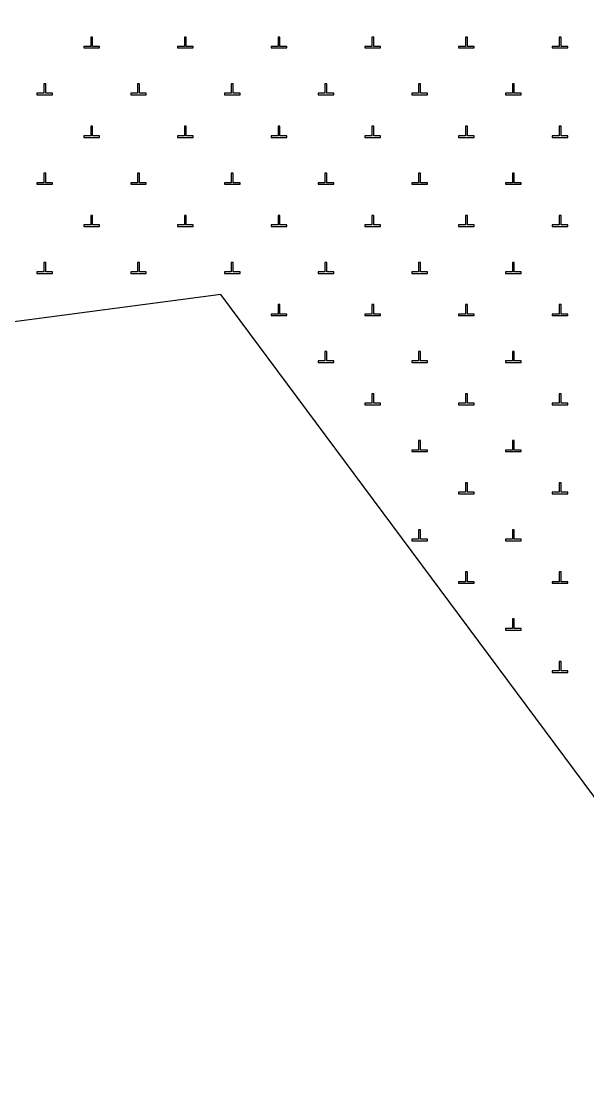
# Model space of a CAD drawing. Extents: x 550890 to 551618, y 1839259 to 1840146.
# Drawn here: x 551418.14 to 551436.27, y 1839971.05 to 1840005.28 of the extents above; entities that cross this region are included whole.
import ezdxf

# ---------------------------------------------------------------- set-up
doc = ezdxf.new("R2010")
doc.units = 0
doc.layers.add('Level 10', color=7, linetype='Continuous')
doc.layers.add('Level 19', color=7, linetype='Continuous')

msp = doc.modelspace()

# ---------------------------------------------------------------- linework, layer by layer
at = {"layer": 'Level 10'}
msp.add_lwpolyline([(551419.93, 1839941.82), (551449.31, 1839963.25), (551424.53, 1839996.55), (551383.5, 1839991.13), (551380.09, 1840000), (551364.14, 1840041.48), (551375.37, 1840077.11), (551380.41, 1840102.63)], dxfattribs=at)
at = {"layer": 'Level 19'}
for p, q in [((551420.42, 1840004.78), (551420.36, 1840004.78)), ((551420.36, 1840004.78), (551420.36, 1840004.48)), ((551420.42, 1840004.48), (551420.42, 1840004.78)), ((551423.42, 1840004.78), (551423.36, 1840004.78)), ((551423.36, 1840004.78), (551423.36, 1840004.48)), ((551423.42, 1840004.48), (551423.42, 1840004.78)), ((551426.42, 1840004.78), (551426.36, 1840004.78)), ((551426.36, 1840004.78), (551426.36, 1840004.48)), ((551426.42, 1840004.48), (551426.42, 1840004.78)), ((551429.42, 1840004.78), (551429.36, 1840004.78)), ((551429.36, 1840004.78), (551429.36, 1840004.48)), ((551429.42, 1840004.48), (551429.42, 1840004.78)), ((551432.42, 1840004.78), (551432.36, 1840004.78)), ((551432.36, 1840004.78), (551432.36, 1840004.48)), ((551432.42, 1840004.48), (551432.42, 1840004.78)), ((551435.42, 1840004.78), (551435.36, 1840004.78)), ((551435.36, 1840004.78), (551435.36, 1840004.48)), ((551435.42, 1840004.48), (551435.42, 1840004.78)), ((551420.36, 1840004.48), (551420.14, 1840004.48)), ((551420.14, 1840004.48), (551420.14, 1840004.43)), ((551420.14, 1840004.43), (551420.64, 1840004.43)), ((551420.64, 1840004.48), (551420.42, 1840004.48)), ((551420.64, 1840004.43), (551420.64, 1840004.48)), ((551423.36, 1840004.48), (551423.14, 1840004.48)), ((551423.14, 1840004.48), (551423.14, 1840004.43)), ((551423.14, 1840004.43), (551423.64, 1840004.43)), ((551423.64, 1840004.48), (551423.42, 1840004.48)), ((551423.64, 1840004.43), (551423.64, 1840004.48)), ((551426.36, 1840004.48), (551426.14, 1840004.48)), ((551426.14, 1840004.48), (551426.14, 1840004.43)), ((551426.14, 1840004.43), (551426.64, 1840004.43)), ((551426.64, 1840004.48), (551426.42, 1840004.48)), ((551426.64, 1840004.43), (551426.64, 1840004.48)), ((551429.36, 1840004.48), (551429.14, 1840004.48)), ((551429.14, 1840004.48), (551429.14, 1840004.43)), ((551429.14, 1840004.43), (551429.64, 1840004.43)), ((551429.64, 1840004.48), (551429.42, 1840004.48)), ((551429.64, 1840004.43), (551429.64, 1840004.48)), ((551432.36, 1840004.48), (551432.14, 1840004.48)), ((551432.14, 1840004.48), (551432.14, 1840004.43)), ((551432.14, 1840004.43), (551432.64, 1840004.43)), ((551432.64, 1840004.48), (551432.42, 1840004.48)), ((551432.64, 1840004.43), (551432.64, 1840004.48)), ((551435.36, 1840004.48), (551435.14, 1840004.48)), ((551435.14, 1840004.48), (551435.14, 1840004.43)), ((551435.14, 1840004.43), (551435.64, 1840004.43)), ((551435.64, 1840004.48), (551435.42, 1840004.48)), ((551435.64, 1840004.43), (551435.64, 1840004.48)), ((551418.92, 1840003.28), (551418.86, 1840003.28)), ((551418.86, 1840003.28), (551418.86, 1840002.98)), ((551418.92, 1840002.98), (551418.92, 1840003.28)), ((551421.92, 1840003.28), (551421.86, 1840003.28)), ((551421.86, 1840003.28), (551421.86, 1840002.98)), ((551421.92, 1840002.98), (551421.92, 1840003.28)), ((551424.92, 1840003.28), (551424.86, 1840003.28)), ((551424.86, 1840003.28), (551424.86, 1840002.98)), ((551424.92, 1840002.98), (551424.92, 1840003.28)), ((551427.92, 1840003.28), (551427.86, 1840003.28)), ((551427.86, 1840003.28), (551427.86, 1840002.98)), ((551427.92, 1840002.98), (551427.92, 1840003.28)), ((551430.92, 1840003.28), (551430.86, 1840003.28)), ((551430.86, 1840003.28), (551430.86, 1840002.98)), ((551430.92, 1840002.98), (551430.92, 1840003.28)), ((551433.92, 1840003.28), (551433.86, 1840003.28)), ((551433.86, 1840003.28), (551433.86, 1840002.98)), ((551433.92, 1840002.98), (551433.92, 1840003.28)), ((551418.86, 1840002.98), (551418.64, 1840002.98)), ((551418.64, 1840002.98), (551418.64, 1840002.93)), ((551418.64, 1840002.93), (551419.14, 1840002.93)), ((551419.14, 1840002.98), (551418.92, 1840002.98)), ((551419.14, 1840002.93), (551419.14, 1840002.98)), ((551421.86, 1840002.98), (551421.64, 1840002.98)), ((551421.64, 1840002.98), (551421.64, 1840002.93)), ((551421.64, 1840002.93), (551422.14, 1840002.93)), ((551422.14, 1840002.98), (551421.92, 1840002.98)), ((551422.14, 1840002.93), (551422.14, 1840002.98)), ((551424.86, 1840002.98), (551424.64, 1840002.98)), ((551424.64, 1840002.98), (551424.64, 1840002.93)), ((551424.64, 1840002.93), (551425.14, 1840002.93)), ((551425.14, 1840002.98), (551424.92, 1840002.98)), ((551425.14, 1840002.93), (551425.14, 1840002.98)), ((551427.86, 1840002.98), (551427.64, 1840002.98)), ((551427.64, 1840002.98), (551427.64, 1840002.93)), ((551427.64, 1840002.93), (551428.14, 1840002.93)), ((551428.14, 1840002.98), (551427.92, 1840002.98)), ((551428.14, 1840002.93), (551428.14, 1840002.98)), ((551430.86, 1840002.98), (551430.64, 1840002.98)), ((551430.64, 1840002.98), (551430.64, 1840002.93)), ((551430.64, 1840002.93), (551431.14, 1840002.93)), ((551431.14, 1840002.98), (551430.92, 1840002.98)), ((551431.14, 1840002.93), (551431.14, 1840002.98)), ((551433.86, 1840002.98), (551433.64, 1840002.98)), ((551433.64, 1840002.98), (551433.64, 1840002.93)), ((551433.64, 1840002.93), (551434.14, 1840002.93)), ((551434.14, 1840002.98), (551433.92, 1840002.98)), ((551434.14, 1840002.93), (551434.14, 1840002.98)), ((551420.42, 1840001.93), (551420.36, 1840001.93)), ((551420.36, 1840001.93), (551420.36, 1840001.62)), ((551420.42, 1840001.62), (551420.42, 1840001.93)), ((551423.42, 1840001.93), (551423.36, 1840001.93)), ((551423.36, 1840001.93), (551423.36, 1840001.62)), ((551423.42, 1840001.62), (551423.42, 1840001.93)), ((551426.42, 1840001.93), (551426.36, 1840001.93)), ((551426.36, 1840001.93), (551426.36, 1840001.62)), ((551426.42, 1840001.62), (551426.42, 1840001.93)), ((551429.42, 1840001.93), (551429.36, 1840001.93)), ((551429.36, 1840001.93), (551429.36, 1840001.62)), ((551429.42, 1840001.62), (551429.42, 1840001.93)), ((551432.42, 1840001.93), (551432.36, 1840001.93)), ((551432.36, 1840001.93), (551432.36, 1840001.62)), ((551432.42, 1840001.62), (551432.42, 1840001.93)), ((551435.42, 1840001.93), (551435.36, 1840001.93)), ((551435.36, 1840001.93), (551435.36, 1840001.62)), ((551435.42, 1840001.62), (551435.42, 1840001.93)), ((551420.36, 1840001.62), (551420.14, 1840001.62)), ((551420.14, 1840001.62), (551420.14, 1840001.57)), ((551420.14, 1840001.57), (551420.64, 1840001.57)), ((551420.64, 1840001.62), (551420.42, 1840001.62)), ((551420.64, 1840001.57), (551420.64, 1840001.62)), ((551423.36, 1840001.62), (551423.14, 1840001.62)), ((551423.14, 1840001.62), (551423.14, 1840001.57)), ((551423.14, 1840001.57), (551423.64, 1840001.57)), ((551423.64, 1840001.62), (551423.42, 1840001.62)), ((551423.64, 1840001.57), (551423.64, 1840001.62)), ((551426.36, 1840001.62), (551426.14, 1840001.62)), ((551426.14, 1840001.62), (551426.14, 1840001.57)), ((551426.14, 1840001.57), (551426.64, 1840001.57)), ((551426.64, 1840001.62), (551426.42, 1840001.62)), ((551426.64, 1840001.57), (551426.64, 1840001.62)), ((551429.36, 1840001.62), (551429.14, 1840001.62)), ((551429.14, 1840001.62), (551429.14, 1840001.57)), ((551429.14, 1840001.57), (551429.64, 1840001.57)), ((551429.64, 1840001.62), (551429.42, 1840001.62)), ((551429.64, 1840001.57), (551429.64, 1840001.62)), ((551432.36, 1840001.62), (551432.14, 1840001.62)), ((551432.14, 1840001.62), (551432.14, 1840001.57)), ((551432.14, 1840001.57), (551432.64, 1840001.57)), ((551432.64, 1840001.62), (551432.42, 1840001.62)), ((551432.64, 1840001.57), (551432.64, 1840001.62)), ((551435.36, 1840001.62), (551435.14, 1840001.62)), ((551435.14, 1840001.62), (551435.14, 1840001.57)), ((551435.14, 1840001.57), (551435.64, 1840001.57)), ((551435.64, 1840001.62), (551435.42, 1840001.62)), ((551435.64, 1840001.57), (551435.64, 1840001.62)), ((551418.86, 1840000.12), (551418.64, 1840000.12)), ((551418.64, 1840000.12), (551418.64, 1840000.07)), ((551418.92, 1840000.43), (551418.86, 1840000.43)), ((551418.86, 1840000.43), (551418.86, 1840000.12)), ((551418.92, 1840000.12), (551418.92, 1840000.43)), ((551419.14, 1840000.12), (551418.92, 1840000.12)), ((551419.14, 1840000.07), (551419.14, 1840000.12)), ((551421.86, 1840000.12), (551421.64, 1840000.12)), ((551421.64, 1840000.12), (551421.64, 1840000.07)), ((551421.92, 1840000.43), (551421.86, 1840000.43)), ((551421.86, 1840000.43), (551421.86, 1840000.12)), ((551421.92, 1840000.12), (551421.92, 1840000.43)), ((551422.14, 1840000.12), (551421.92, 1840000.12)), ((551422.14, 1840000.07), (551422.14, 1840000.12)), ((551424.86, 1840000.12), (551424.64, 1840000.12)), ((551424.64, 1840000.12), (551424.64, 1840000.07)), ((551424.92, 1840000.43), (551424.86, 1840000.43)), ((551424.86, 1840000.43), (551424.86, 1840000.12)), ((551424.92, 1840000.12), (551424.92, 1840000.43)), ((551425.14, 1840000.12), (551424.92, 1840000.12)), ((551425.14, 1840000.07), (551425.14, 1840000.12)), ((551427.86, 1840000.12), (551427.64, 1840000.12)), ((551427.64, 1840000.12), (551427.64, 1840000.07)), ((551427.92, 1840000.43), (551427.86, 1840000.43)), ((551427.86, 1840000.43), (551427.86, 1840000.12)), ((551427.92, 1840000.12), (551427.92, 1840000.43)), ((551428.14, 1840000.12), (551427.92, 1840000.12)), ((551428.14, 1840000.07), (551428.14, 1840000.12)), ((551430.86, 1840000.12), (551430.64, 1840000.12)), ((551430.64, 1840000.12), (551430.64, 1840000.07)), ((551430.92, 1840000.43), (551430.86, 1840000.43)), ((551430.86, 1840000.43), (551430.86, 1840000.12)), ((551430.92, 1840000.12), (551430.92, 1840000.43)), ((551431.14, 1840000.12), (551430.92, 1840000.12)), ((551431.14, 1840000.07), (551431.14, 1840000.12)), ((551433.86, 1840000.12), (551433.64, 1840000.12)), ((551433.64, 1840000.12), (551433.64, 1840000.07)), ((551433.92, 1840000.43), (551433.86, 1840000.43)), ((551433.86, 1840000.43), (551433.86, 1840000.12)), ((551433.92, 1840000.12), (551433.92, 1840000.43)), ((551434.14, 1840000.12), (551433.92, 1840000.12)), ((551434.14, 1840000.07), (551434.14, 1840000.12)), ((551418.64, 1840000.07), (551419.14, 1840000.07)), ((551421.64, 1840000.07), (551422.14, 1840000.07)), ((551424.64, 1840000.07), (551425.14, 1840000.07)), ((551427.64, 1840000.07), (551428.14, 1840000.07)), ((551430.64, 1840000.07), (551431.14, 1840000.07)), ((551433.64, 1840000.07), (551434.14, 1840000.07)), ((551420.36, 1839998.77), (551420.14, 1839998.77)), ((551420.14, 1839998.77), (551420.14, 1839998.72)), ((551420.42, 1839999.07), (551420.36, 1839999.07)), ((551420.36, 1839999.07), (551420.36, 1839998.77)), ((551420.42, 1839998.77), (551420.42, 1839999.07)), ((551420.64, 1839998.77), (551420.42, 1839998.77)), ((551420.64, 1839998.72), (551420.64, 1839998.77)), ((551423.36, 1839998.77), (551423.14, 1839998.77)), ((551423.14, 1839998.77), (551423.14, 1839998.72)), ((551423.42, 1839999.07), (551423.36, 1839999.07)), ((551423.36, 1839999.07), (551423.36, 1839998.77)), ((551423.42, 1839998.77), (551423.42, 1839999.07)), ((551423.64, 1839998.77), (551423.42, 1839998.77)), ((551423.64, 1839998.72), (551423.64, 1839998.77)), ((551426.36, 1839998.77), (551426.14, 1839998.77)), ((551426.14, 1839998.77), (551426.14, 1839998.72)), ((551426.42, 1839999.07), (551426.36, 1839999.07)), ((551426.36, 1839999.07), (551426.36, 1839998.77)), ((551426.42, 1839998.77), (551426.42, 1839999.07)), ((551426.64, 1839998.77), (551426.42, 1839998.77)), ((551426.64, 1839998.72), (551426.64, 1839998.77)), ((551429.36, 1839998.77), (551429.14, 1839998.77)), ((551429.14, 1839998.77), (551429.14, 1839998.72)), ((551429.42, 1839999.07), (551429.36, 1839999.07)), ((551429.36, 1839999.07), (551429.36, 1839998.77)), ((551429.42, 1839998.77), (551429.42, 1839999.07)), ((551429.64, 1839998.77), (551429.42, 1839998.77)), ((551429.64, 1839998.72), (551429.64, 1839998.77)), ((551432.36, 1839998.77), (551432.14, 1839998.77)), ((551432.14, 1839998.77), (551432.14, 1839998.72)), ((551432.42, 1839999.07), (551432.36, 1839999.07)), ((551432.36, 1839999.07), (551432.36, 1839998.77)), ((551432.42, 1839998.77), (551432.42, 1839999.07)), ((551432.64, 1839998.77), (551432.42, 1839998.77)), ((551432.64, 1839998.72), (551432.64, 1839998.77)), ((551435.36, 1839998.77), (551435.14, 1839998.77)), ((551435.14, 1839998.77), (551435.14, 1839998.72)), ((551435.42, 1839999.07), (551435.36, 1839999.07)), ((551435.36, 1839999.07), (551435.36, 1839998.77)), ((551435.42, 1839998.77), (551435.42, 1839999.07)), ((551435.64, 1839998.77), (551435.42, 1839998.77)), ((551435.64, 1839998.72), (551435.64, 1839998.77)), ((551420.14, 1839998.72), (551420.64, 1839998.72)), ((551423.14, 1839998.72), (551423.64, 1839998.72)), ((551426.14, 1839998.72), (551426.64, 1839998.72)), ((551429.14, 1839998.72), (551429.64, 1839998.72)), ((551432.14, 1839998.72), (551432.64, 1839998.72)), ((551435.14, 1839998.72), (551435.64, 1839998.72)), ((551418.92, 1839997.57), (551418.86, 1839997.57)), ((551418.86, 1839997.57), (551418.86, 1839997.27)), ((551418.92, 1839997.27), (551418.92, 1839997.57)), ((551421.92, 1839997.57), (551421.86, 1839997.57)), ((551421.86, 1839997.57), (551421.86, 1839997.27)), ((551421.92, 1839997.27), (551421.92, 1839997.57)), ((551424.92, 1839997.57), (551424.86, 1839997.57)), ((551424.86, 1839997.57), (551424.86, 1839997.27)), ((551424.92, 1839997.27), (551424.92, 1839997.57)), ((551427.92, 1839997.57), (551427.86, 1839997.57)), ((551427.86, 1839997.57), (551427.86, 1839997.27)), ((551427.92, 1839997.27), (551427.92, 1839997.57)), ((551430.92, 1839997.57), (551430.86, 1839997.57)), ((551430.86, 1839997.57), (551430.86, 1839997.27)), ((551430.92, 1839997.27), (551430.92, 1839997.57)), ((551433.92, 1839997.57), (551433.86, 1839997.57)), ((551433.86, 1839997.57), (551433.86, 1839997.27)), ((551433.92, 1839997.27), (551433.92, 1839997.57)), ((551418.86, 1839997.27), (551418.64, 1839997.27)), ((551418.64, 1839997.27), (551418.64, 1839997.22)), ((551418.64, 1839997.22), (551419.14, 1839997.22)), ((551419.14, 1839997.27), (551418.92, 1839997.27)), ((551419.14, 1839997.22), (551419.14, 1839997.27)), ((551421.86, 1839997.27), (551421.64, 1839997.27)), ((551421.64, 1839997.27), (551421.64, 1839997.22)), ((551421.64, 1839997.22), (551422.14, 1839997.22)), ((551422.14, 1839997.27), (551421.92, 1839997.27)), ((551422.14, 1839997.22), (551422.14, 1839997.27)), ((551424.86, 1839997.27), (551424.64, 1839997.27)), ((551424.64, 1839997.27), (551424.64, 1839997.22)), ((551424.64, 1839997.22), (551425.14, 1839997.22)), ((551425.14, 1839997.27), (551424.92, 1839997.27)), ((551425.14, 1839997.22), (551425.14, 1839997.27)), ((551427.86, 1839997.27), (551427.64, 1839997.27)), ((551427.64, 1839997.27), (551427.64, 1839997.22)), ((551427.64, 1839997.22), (551428.14, 1839997.22)), ((551428.14, 1839997.27), (551427.92, 1839997.27)), ((551428.14, 1839997.22), (551428.14, 1839997.27)), ((551430.86, 1839997.27), (551430.64, 1839997.27)), ((551430.64, 1839997.27), (551430.64, 1839997.22)), ((551430.64, 1839997.22), (551431.14, 1839997.22)), ((551431.14, 1839997.27), (551430.92, 1839997.27)), ((551431.14, 1839997.22), (551431.14, 1839997.27)), ((551433.86, 1839997.27), (551433.64, 1839997.27)), ((551433.64, 1839997.27), (551433.64, 1839997.22)), ((551433.64, 1839997.22), (551434.14, 1839997.22)), ((551434.14, 1839997.27), (551433.92, 1839997.27)), ((551434.14, 1839997.22), (551434.14, 1839997.27)), ((551426.42, 1839996.22), (551426.36, 1839996.22)), ((551426.36, 1839996.22), (551426.36, 1839995.92)), ((551426.42, 1839995.92), (551426.42, 1839996.22)), ((551429.42, 1839996.22), (551429.36, 1839996.22)), ((551429.36, 1839996.22), (551429.36, 1839995.92)), ((551429.42, 1839995.92), (551429.42, 1839996.22)), ((551432.42, 1839996.22), (551432.36, 1839996.22)), ((551432.36, 1839996.22), (551432.36, 1839995.92)), ((551432.42, 1839995.92), (551432.42, 1839996.22)), ((551435.42, 1839996.22), (551435.36, 1839996.22)), ((551435.36, 1839996.22), (551435.36, 1839995.92)), ((551435.42, 1839995.92), (551435.42, 1839996.22)), ((551426.36, 1839995.92), (551426.14, 1839995.92)), ((551426.14, 1839995.92), (551426.14, 1839995.87)), ((551426.14, 1839995.87), (551426.64, 1839995.87)), ((551426.64, 1839995.92), (551426.42, 1839995.92)), ((551426.64, 1839995.87), (551426.64, 1839995.92)), ((551429.36, 1839995.92), (551429.14, 1839995.92)), ((551429.14, 1839995.92), (551429.14, 1839995.87)), ((551429.14, 1839995.87), (551429.64, 1839995.87)), ((551429.64, 1839995.92), (551429.42, 1839995.92)), ((551429.64, 1839995.87), (551429.64, 1839995.92)), ((551432.36, 1839995.92), (551432.14, 1839995.92)), ((551432.14, 1839995.92), (551432.14, 1839995.87)), ((551432.14, 1839995.87), (551432.64, 1839995.87)), ((551432.64, 1839995.92), (551432.42, 1839995.92)), ((551432.64, 1839995.87), (551432.64, 1839995.92)), ((551435.36, 1839995.92), (551435.14, 1839995.92)), ((551435.14, 1839995.92), (551435.14, 1839995.87)), ((551435.14, 1839995.87), (551435.64, 1839995.87)), ((551435.64, 1839995.92), (551435.42, 1839995.92)), ((551435.64, 1839995.87), (551435.64, 1839995.92)), ((551427.92, 1839994.72), (551427.86, 1839994.72)), ((551427.86, 1839994.72), (551427.86, 1839994.42)), ((551427.92, 1839994.42), (551427.92, 1839994.72)), ((551430.92, 1839994.72), (551430.86, 1839994.72)), ((551430.86, 1839994.72), (551430.86, 1839994.42)), ((551430.92, 1839994.42), (551430.92, 1839994.72)), ((551433.92, 1839994.72), (551433.86, 1839994.72)), ((551433.86, 1839994.72), (551433.86, 1839994.42)), ((551433.92, 1839994.42), (551433.92, 1839994.72)), ((551427.86, 1839994.42), (551427.64, 1839994.42)), ((551427.64, 1839994.42), (551427.64, 1839994.37)), ((551427.64, 1839994.37), (551428.14, 1839994.37)), ((551428.14, 1839994.42), (551427.92, 1839994.42)), ((551428.14, 1839994.37), (551428.14, 1839994.42)), ((551430.86, 1839994.42), (551430.64, 1839994.42)), ((551430.64, 1839994.42), (551430.64, 1839994.37)), ((551430.64, 1839994.37), (551431.14, 1839994.37)), ((551431.14, 1839994.42), (551430.92, 1839994.42)), ((551431.14, 1839994.37), (551431.14, 1839994.42)), ((551433.86, 1839994.42), (551433.64, 1839994.42)), ((551433.64, 1839994.42), (551433.64, 1839994.37)), ((551433.64, 1839994.37), (551434.14, 1839994.37)), ((551434.14, 1839994.42), (551433.92, 1839994.42)), ((551434.14, 1839994.37), (551434.14, 1839994.42)), ((551429.42, 1839993.37), (551429.36, 1839993.37)), ((551429.36, 1839993.37), (551429.36, 1839993.07)), ((551429.42, 1839993.07), (551429.42, 1839993.37)), ((551432.42, 1839993.37), (551432.36, 1839993.37)), ((551432.36, 1839993.37), (551432.36, 1839993.07)), ((551432.42, 1839993.07), (551432.42, 1839993.37)), ((551435.42, 1839993.37), (551435.36, 1839993.37)), ((551435.36, 1839993.37), (551435.36, 1839993.07)), ((551435.42, 1839993.07), (551435.42, 1839993.37)), ((551429.36, 1839993.07), (551429.14, 1839993.07)), ((551429.14, 1839993.07), (551429.14, 1839993.02)), ((551429.14, 1839993.02), (551429.64, 1839993.02)), ((551429.64, 1839993.07), (551429.42, 1839993.07)), ((551429.64, 1839993.02), (551429.64, 1839993.07)), ((551432.36, 1839993.07), (551432.14, 1839993.07)), ((551432.14, 1839993.07), (551432.14, 1839993.02)), ((551432.14, 1839993.02), (551432.64, 1839993.02)), ((551432.64, 1839993.07), (551432.42, 1839993.07)), ((551432.64, 1839993.02), (551432.64, 1839993.07)), ((551435.36, 1839993.07), (551435.14, 1839993.07)), ((551435.14, 1839993.07), (551435.14, 1839993.02)), ((551435.14, 1839993.02), (551435.64, 1839993.02)), ((551435.64, 1839993.07), (551435.42, 1839993.07)), ((551435.64, 1839993.02), (551435.64, 1839993.07)), ((551430.86, 1839991.57), (551430.64, 1839991.57)), ((551430.64, 1839991.57), (551430.64, 1839991.52)), ((551430.92, 1839991.87), (551430.86, 1839991.87)), ((551430.86, 1839991.87), (551430.86, 1839991.57)), ((551430.92, 1839991.57), (551430.92, 1839991.87)), ((551431.14, 1839991.57), (551430.92, 1839991.57)), ((551431.14, 1839991.52), (551431.14, 1839991.57)), ((551433.86, 1839991.57), (551433.64, 1839991.57)), ((551433.64, 1839991.57), (551433.64, 1839991.52)), ((551433.92, 1839991.87), (551433.86, 1839991.87)), ((551433.86, 1839991.87), (551433.86, 1839991.57)), ((551433.92, 1839991.57), (551433.92, 1839991.87)), ((551434.14, 1839991.57), (551433.92, 1839991.57)), ((551434.14, 1839991.52), (551434.14, 1839991.57)), ((551430.64, 1839991.52), (551431.14, 1839991.52)), ((551433.64, 1839991.52), (551434.14, 1839991.52)), ((551432.36, 1839990.22), (551432.14, 1839990.22)), ((551432.14, 1839990.22), (551432.14, 1839990.17)), ((551432.42, 1839990.52), (551432.36, 1839990.52)), ((551432.36, 1839990.52), (551432.36, 1839990.22)), ((551432.42, 1839990.22), (551432.42, 1839990.52)), ((551432.64, 1839990.22), (551432.42, 1839990.22)), ((551432.64, 1839990.17), (551432.64, 1839990.22)), ((551435.36, 1839990.22), (551435.14, 1839990.22)), ((551435.14, 1839990.22), (551435.14, 1839990.17)), ((551435.42, 1839990.52), (551435.36, 1839990.52)), ((551435.36, 1839990.52), (551435.36, 1839990.22)), ((551435.42, 1839990.22), (551435.42, 1839990.52)), ((551435.64, 1839990.22), (551435.42, 1839990.22)), ((551435.64, 1839990.17), (551435.64, 1839990.22)), ((551432.14, 1839990.17), (551432.64, 1839990.17)), ((551435.14, 1839990.17), (551435.64, 1839990.17)), ((551430.92, 1839989.02), (551430.86, 1839989.02)), ((551430.86, 1839989.02), (551430.86, 1839988.72)), ((551430.92, 1839988.72), (551430.92, 1839989.02)), ((551433.92, 1839989.02), (551433.86, 1839989.02)), ((551433.86, 1839989.02), (551433.86, 1839988.72)), ((551433.92, 1839988.72), (551433.92, 1839989.02)), ((551430.86, 1839988.72), (551430.64, 1839988.72)), ((551430.64, 1839988.72), (551430.64, 1839988.67)), ((551430.64, 1839988.67), (551431.14, 1839988.67)), ((551431.14, 1839988.72), (551430.92, 1839988.72)), ((551431.14, 1839988.67), (551431.14, 1839988.72)), ((551433.86, 1839988.72), (551433.64, 1839988.72)), ((551433.64, 1839988.72), (551433.64, 1839988.67)), ((551433.64, 1839988.67), (551434.14, 1839988.67)), ((551434.14, 1839988.72), (551433.92, 1839988.72)), ((551434.14, 1839988.67), (551434.14, 1839988.72)), ((551432.42, 1839987.67), (551432.36, 1839987.67)), ((551432.36, 1839987.67), (551432.36, 1839987.36)), ((551432.42, 1839987.36), (551432.42, 1839987.67)), ((551435.42, 1839987.67), (551435.36, 1839987.67)), ((551435.36, 1839987.67), (551435.36, 1839987.36)), ((551435.42, 1839987.36), (551435.42, 1839987.67)), ((551432.36, 1839987.36), (551432.14, 1839987.36)), ((551432.14, 1839987.36), (551432.14, 1839987.31)), ((551432.14, 1839987.31), (551432.64, 1839987.31)), ((551432.64, 1839987.36), (551432.42, 1839987.36)), ((551432.64, 1839987.31), (551432.64, 1839987.36)), ((551435.36, 1839987.36), (551435.14, 1839987.36)), ((551435.14, 1839987.36), (551435.14, 1839987.31)), ((551435.14, 1839987.31), (551435.64, 1839987.31)), ((551435.64, 1839987.36), (551435.42, 1839987.36)), ((551435.64, 1839987.31), (551435.64, 1839987.36)), ((551433.92, 1839986.17), (551433.86, 1839986.17)), ((551433.86, 1839986.17), (551433.86, 1839985.86)), ((551433.92, 1839985.86), (551433.92, 1839986.17)), ((551433.86, 1839985.86), (551433.64, 1839985.86)), ((551433.64, 1839985.86), (551433.64, 1839985.81)), ((551433.64, 1839985.81), (551434.14, 1839985.81)), ((551434.14, 1839985.86), (551433.92, 1839985.86)), ((551434.14, 1839985.81), (551434.14, 1839985.86)), ((551435.42, 1839984.81), (551435.36, 1839984.81)), ((551435.36, 1839984.81), (551435.36, 1839984.51)), ((551435.42, 1839984.51), (551435.42, 1839984.81)), ((551435.36, 1839984.51), (551435.14, 1839984.51)), ((551435.14, 1839984.51), (551435.14, 1839984.46)), ((551435.14, 1839984.46), (551435.64, 1839984.46)), ((551435.64, 1839984.51), (551435.42, 1839984.51)), ((551435.64, 1839984.46), (551435.64, 1839984.51))]:
    msp.add_line(p, q, dxfattribs=at)

doc.saveas('drawing.dxf')
